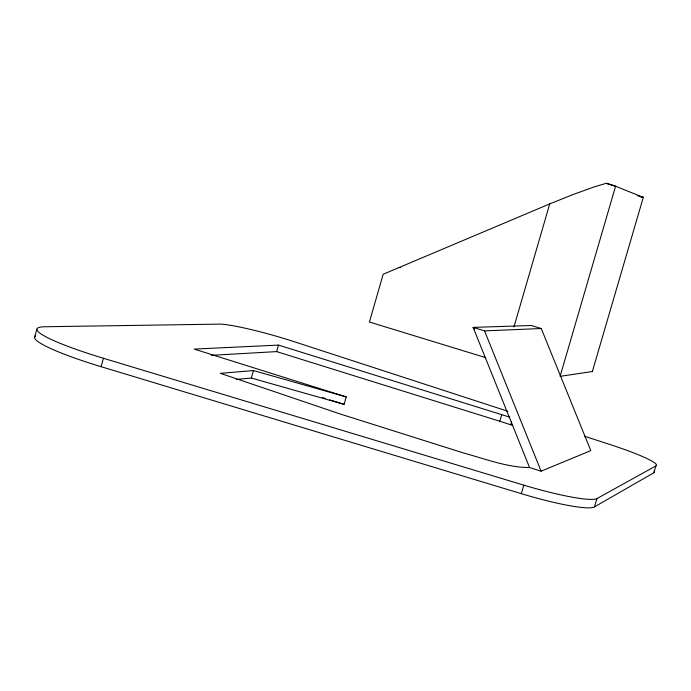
<?xml version="1.0" encoding="UTF-8"?>
<svg xmlns="http://www.w3.org/2000/svg" width="691" height="691" viewBox="0 0 691 691"><rect width="100%" height="100%" fill="white"/><g stroke="black" fill="none" stroke-linecap="round" stroke-linejoin="round"><path stroke-width="1.04" d="M34.55 337.441L36.839 329.331M584.646 436.28L609.255 444.287A68.02 6.97 16.5 0 1 655.897 465.915L653.893 472.739L594.45 506.9A70.974 9.147 16.5 0 1 521.316 493.668L101.067 366.679L103.451 358.284A95.038 11.263 15.1 0 1 45.01 326.748L220.524 324.105A56.498 5.442 15.6 0 1 293.459 341.458L507.747 411.24M251.334 378.029L253.476 370.566L346.234 396.91L344.092 404.356L251.334 378.029L236.331 379.445M211.36 355.338L276.633 351.598L278.499 345.094L509.742 417.165M513.957 326.903L549.725 203.905L573.236 194.456L594.346 186.881L606.517 183.21L609.203 184.056A49.959 0.821 16.2 0 1 615.595 186.225L643.528 197.471L640.721 196.84M512.765 425.414L499.809 421.26L501.735 414.626M510.804 424.758L511.634 421.916M521.316 493.668L523.804 485.151A70.983 8.862 16.4 0 0 596.877 498.617L655.897 465.915M607.156 183.806L615.595 186.225L560.099 376.336L592.368 371.525L643.304 197.358L637.508 195.691M594.45 506.9L596.877 498.617M549.725 203.905L383.177 274.249L369.409 322.015L485.911 357.705M541.096 471.184L590.796 450.627L541.252 328.527L531.267 325.504L473.136 327.404L529.565 467.548L541.096 471.184L484.538 330.877L473.136 327.404L474.553 329.02M529.565 467.548C507.073 467.513 485.324 458.876 463.791 453.071L340.706 414.159L220.343 373.321L253.476 370.566M278.499 345.094L194.197 349.093L346.234 396.91M484.538 330.877L541.252 328.527M399.139 267.512L400.728 267.642M103.451 358.284L523.804 485.151M276.633 351.598L499.809 421.26M322.524 397.558L325.608 398.534M329.711 399.83L344.092 404.356M101.067 366.679A95.021 11.617 15.1 0 1 35.543 336.016M654.066 470.986A68.012 7.195 16.6 0 1 653.893 472.739M592.584 371.162A22.656 1.572 16.4 0 1 592.368 371.525"/></g></svg>
